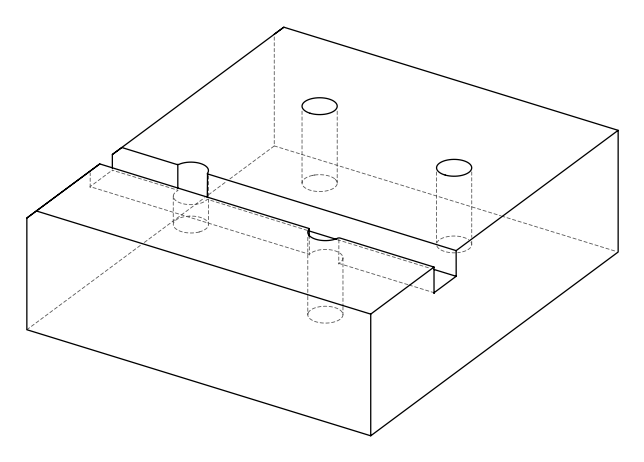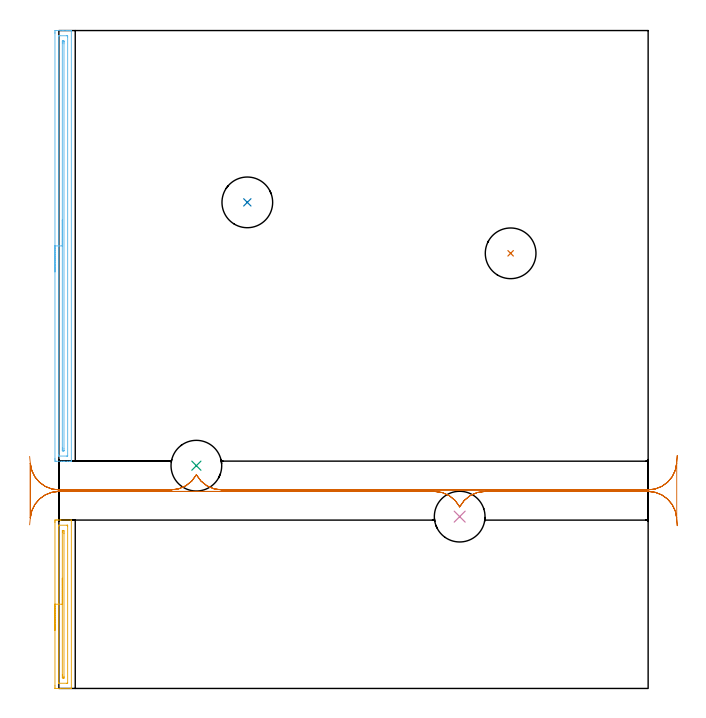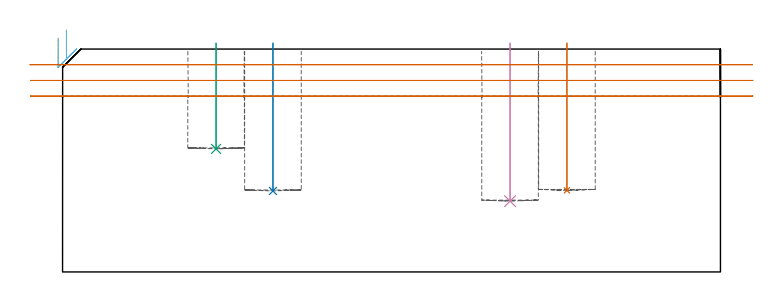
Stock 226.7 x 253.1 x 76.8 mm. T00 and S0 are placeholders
(PLAN: 7 operations, 2 tool changes, 10 min)
(1 INDEXABLE_INSERT_DRILL_BLIND_HOLE_FROM_SOLID | STEP1POCKET | NXT0302_010 | 0.2 min | 14466 mm3)
(2 INDEXABLE_INSERT_DRILL_BLIND_HOLE_FROM_SOLID_1 | STEP1POCKET_1 | NXT0302_010 | 0.21 min | 14525 mm3)
(3 INDEXABLE_INSERT_DRILL_BLIND_HOLE_FROM_SOLID_2 | STEP1POCKET_2 | NXT0302_010 | 0.15 min | 10198 mm3)
(4 INDEXABLE_INSERT_DRILL_BLIND_HOLE_FROM_SOLID_3 | STEP1POCKET_3 | NXT0302_010 | 0.22 min | 15570 mm3)
(5 AREA_MILL | FG_CHAMFER_SURFACE | UGT0205_001 | 1.72 min | 1368 mm3)
(6 AREA_MILL_1 | FG_CHAMFER_SURFACE_1 | UGT0205_001 | 4.14 min | 3371 mm3)
(7 MILL_RECTANGULAR_SLOT | SLOT_RECTANGULAR | UGT0201_105 | Follow Part, ap 5.5, ae 75% | 3.4 min | 77066 mm3)
(TOOL NXT0302_010 | Index. Insert Drill 19.5mm [880-D1950L25-05] | D19.5 PA176 FL98 Z2)
(TOOL UGT0205_001 | Chamfer Mill 20 x 3 x 45 deg. | D20 FL50 Z2)
(TOOL UGT0201_105 | End Mill 22 mm | D22 FL25 Z2)
(OP 1 INDEXABLE_INSERT_DRILL_BLIND_HOLE_FROM_SOLID)
G17 G21 G94 G90
T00 M6
G54
G17 G0 G90 X173.8 Y167.4 S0 M3
G43 Z86.8 H1
G94 G81 G98 Z28.1 F250. R78.8
G80
M5
M2
(OP 2 INDEXABLE_INSERT_DRILL_BLIND_HOLE_FROM_SOLID_1)
G17 G21 G94 G90
T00 M6
G54
G17 G0 G90 X72.5 Y187. S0 M3
G43 Z86.8 H1
G94 G81 G98 Z27.9 F250. R78.8
G80
M5
M2
(OP 3 INDEXABLE_INSERT_DRILL_BLIND_HOLE_FROM_SOLID_2)
G17 G21 G94 G90
T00 M6
G54
G17 G0 G90 X52.9 Y85.7 S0 M3
G43 Z86.8 H1
G94 G81 G98 Z42.4 F250. R78.8
G80
M5
M2
(OP 4 INDEXABLE_INSERT_DRILL_BLIND_HOLE_FROM_SOLID_3)
G17 G21 G94 G90
T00 M6
G54
G17 G0 G90 X154.2 Y66.1 S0 M3
G43 Z86.8 H1
G94 G81 G98 Z24.4 F250. R78.8
G80
M5
M2
(OP 5 AREA_MILL)
G17 G21 G94 G90
T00 M6
G54
G17 G0 G90 X-1.5 Y22.4 S1061 M3
G43 Z86.8 H0
Z80.5
G94 G1 Y22.438 Z79.628 F250.
Y22.552 Z78.764
Y22.741 Z77.912
Y23.003 Z77.08
Y23.337 Z76.274
Y23.74 Z75.5
Y24.209 Z74.764
Y24.74 Z74.072
Y25.329 Z73.429
Y25.972 Z72.84
Y26.664 Z72.308
Y27.4 Z71.84
Y28.174 Z71.437
Y28.98 Z71.103
Y29.812 Z70.841
Y30.664 Z70.652
Y31.528 Z70.538
Y32.4 Z70.5
Y63.899
X-1.499 Y64.288 Z70.501
X-1.492 Y64.777 Z70.503
X-1.49 Y64.793 Z70.505
X-1.004 Y64.8 Z70.991
X-0.631 Z71.364
X-0.119 Z71.874
X0.627 Z72.626
X0.765 Z72.763
X4.647 Y64.799 Z76.645
X4.795 Y64.79 Z76.793
X4.8 Y64.731 Z76.8
Y0.069
X4.795 Y0.01 Z76.793
X4.645 Y0. Z76.643
X0.627 Z72.626
X-0.119 Z71.874
X-1.24 Y0.003 Z70.755
X-1.49 Y0.007 Z70.505
X-1.492 Y0.023 Z70.503
X-1.499 Y0.512 Z70.501
X-1.5 Y1.009 Z70.5
Y32.4
X-0.086 Z71.914
Y62.516
X-0.084 Y62.729 Z71.916
X-0.081 Y62.781 Z71.919
X-0.08 Y62.787 Z71.92
X-0.058 Y62.791 Z71.942
X0.01 Y62.796 Z72.01
X0.199 Y62.799 Z72.199
X3.137 Y62.8 Z75.137
X3.288 Y62.797 Z75.288
X3.33 Y62.795 Z75.33
X3.369 Y62.791 Z75.369
X3.379 Y62.723 Z75.379
X3.385 Y62.551 Z75.385
Y62.516
X3.386 Y2.284 Z75.386
X3.384 Y2.071 Z75.384
X3.381 Y2.019 Z75.381
X3.38 Y2.013 Z75.38
X3.358 Y2.009 Z75.358
X3.29 Y2.004 Z75.29
X3.101 Y2.001 Z75.101
X0.163 Y2. Z72.163
X0.012 Y2.003 Z72.012
X-0.03 Y2.005 Z71.97
X-0.069 Y2.009 Z71.931
X-0.079 Y2.077 Z71.921
X-0.085 Y2.249 Z71.915
Y2.284
X-0.086 Y32.4 Z71.914
X1.328 Z73.328
X1.329 Y60.181 Z73.329
X1.333 Y60.745 Z73.333
X1.335 Y60.778 Z73.335
X1.358 Y60.79 Z73.358
X1.43 Y60.796 Z73.43
X1.54 Y60.799 Z73.54
X1.596 Z73.596
X1.65 Y60.793 Z73.65
X1.964 Y60.745 Z73.964
X1.969 Y60.426 Z73.969
X1.971 Y59.859 Z73.971
Y59.537
Y4.62
X1.967 Y4.055 Z73.967
X1.965 Y4.022 Z73.965
X1.942 Y4.01 Z73.942
X1.87 Y4.004 Z73.87
X1.76 Y4.001 Z73.76
X1.704 Z73.704
X1.65 Y4.007 Z73.65
X1.336 Y4.055 Z73.336
X1.331 Y4.374 Z73.331
X1.329 Y4.941 Z73.329
X1.328 Y5.263 Z73.328
Y32.4
Y33.272 Z73.367
Y34.137 Z73.48
Y34.988 Z73.669
Y35.82 Z73.932
Y36.626 Z74.265
Y37.4 Z74.668
Y38.136 Z75.137
Y38.828 Z75.668
Y39.471 Z76.257
Y40.06 Z76.901
Y40.592 Z77.593
Y41.06 Z78.328
Y41.463 Z79.102
Y41.797 Z79.908
Y42.059 Z80.74
Y42.248 Z81.592
Y42.362 Z82.457
Y42.4 Z83.328
G0 Z86.8
M5
M2
(OP 6 AREA_MILL_1)
G17 G21 G94 G90
T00 M6
G54
G17 G0 G90 X-1.5 Y160.25 S1061 M3
G43 Z86.8 H0
Z80.5
G94 G1 Y160.288 Z79.628 F250.
Y160.402 Z78.764
Y160.591 Z77.912
Y160.853 Z77.08
Y161.187 Z76.274
Y161.59 Z75.5
Y162.058 Z74.764
Y162.59 Z74.072
Y163.179 Z73.429
Y163.822 Z72.84
Y164.514 Z72.308
Y165.25 Z71.84
Y166.024 Z71.437
Y166.83 Z71.103
Y167.662 Z70.841
Y168.513 Z70.652
Y169.378 Z70.538
Y170.25 Z70.5
Y252.084
X-1.499 Y252.476 Z70.501
X-1.495 Y252.972 Z70.503
X-1.491 Y253.091 Z70.506
X-1.004 Y253.1 Z70.993
X1.65 Z73.645
X3.069 Z75.065
X3.419 Z75.414
X4.12 Z76.119
X4.407 Z76.407
X4.78 Y253.092 Z76.771
X4.797 Y253.09 Z76.788
X4.8 Y252.923 Z76.8
Y87.577
X4.797 Y87.408 Z76.788
X4.779 Y87.4 Z76.77
X4.407 Z76.407
X4.12 Z76.119
X3.419 Z75.414
X2.184 Z74.181
X1.65 Z73.645
X1.033 Z73.028
X-1.004 Y87.401 Z70.993
X-1.241 Y87.403 Z70.756
X-1.491 Y87.409 Z70.505
X-1.495 Y87.528 Z70.503
X-1.499 Y88.024 Z70.501
X-1.5 Y88.525 Z70.5
Y170.25
X-0.086 Z71.914
Y250.904
X-0.085 Y251.011 Z71.915
X-0.082 Y251.064 Z71.918
X-0.08 Y251.083 Z71.92
X-0.048 Y251.09 Z71.952
X0.359 Y251.099 Z72.359
X3.013 Z75.013
X3.261 Y251.095 Z75.261
X3.377 Y251.09 Z75.377
X3.385 Y250.723 Z75.385
X3.386 Y250.689 Z75.386
Y89.596
X3.385 Y89.489 Z75.385
X3.382 Y89.436 Z75.382
X3.38 Y89.417 Z75.38
X3.348 Y89.41 Z75.348
X2.94 Y89.401 Z74.94
X0.287 Z72.287
X0.039 Y89.405 Z72.039
X-0.077 Y89.41 Z71.923
X-0.085 Y89.777 Z71.915
X-0.086 Y89.811 Z71.914
Y170.25
X1.328 Z73.328
X1.329 Y248.332 Z73.329
X1.333 Y248.901 Z73.333
X1.335 Y249.062 Z73.335
X1.341 Y249.09 Z73.341
X1.388 Y249.095 Z73.388
X1.454 Y249.099 Z73.454
X1.65 Y249.097 Z73.65
X1.847 Y249.092 Z73.847
X1.965 Y249.086 Z73.965
X1.968 Y249.009 Z73.968
X1.97 Y248.901 Z73.97
X1.971 Y248.576 Z73.971
X1.972 Y248.007 Z73.972
X1.971 Y92.168 Z73.971
X1.967 Y91.599 Z73.967
X1.965 Y91.438 Z73.965
X1.959 Y91.41 Z73.959
X1.912 Y91.405 Z73.912
X1.846 Y91.401 Z73.846
X1.65 Y91.403 Z73.65
X1.453 Y91.408 Z73.453
X1.335 Y91.414 Z73.335
X1.332 Y91.491 Z73.332
X1.33 Y91.599 Z73.33
X1.329 Y91.923 Z73.329
X1.328 Y92.493 Z73.328
Y170.25
Y171.122 Z73.366
Y171.986 Z73.48
Y172.838 Z73.669
Y173.67 Z73.932
Y174.476 Z74.265
Y175.25 Z74.668
Y175.986 Z75.137
Y176.678 Z75.668
Y177.321 Z76.257
Y177.91 Z76.901
Y178.441 Z77.593
Y178.91 Z78.328
Y179.313 Z79.102
Y179.647 Z79.908
Y179.909 Z80.74
Y180.098 Z81.592
Y180.212 Z82.457
Y180.25 Z83.328
G0 Z86.8
M5
M2
(OP 7 MILL_RECTANGULAR_SLOT)
G17 G21 G94 G90
T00 M6
G54
G17 G0 G90 X-11.249 Y62.94 S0 M3
G43 Z86.8 H0
Z71.4
G94 G1 X-10.942 Y65.924 F250.
G2 X0. Y75.8 R11. F500.
G1 X144.436
G2 X154.2 Y69.866 R11.
X163.964 Y75.8 R11.
G1 X226.7
G2 X237.67 Y65.612 R11.
G1 X237.7
Y86.588
X237.67
G2 X226.7 Y76.4 R11.
G1 X62.602
G2 X52.9 Y82.217 R11.
X43.198 Y76.4 R11.
G1 X0.
G2 X-10.943 Y86.281 R11.
G1 X-11.248 Y89.266 F250.
G0 Z86.8
X237.891 Y89.58
Z66.
G1 X237.67 Y86.588
G2 X226.7 Y76.4 R11. F500.
G1 X62.602
G2 X52.9 Y82.217 R11.
X43.198 Y76.4 R11.
G1 X0.
G2 X-10.97 Y86.588 R11.
G1 X-11.
Y65.612
X-10.97
G2 X0. Y75.8 R11.
G1 X144.436
G2 X154.2 Y69.866 R11.
X163.964 Y75.8 R11.
G1 X226.7
G2 X237.67 Y65.612 R11.
G1 X237.891 Y62.62 F250.
G0 Y89.58 Z60.6
G1 X237.67 Y86.588
G2 X226.7 Y76.4 R11. F500.
G1 X62.602
G2 X52.9 Y82.217 R11.
X43.198 Y76.4 R11.
G1 X0.
G2 X-10.97 Y86.588 R11.
G1 X-11.
Y65.612
X-10.97
G2 X0. Y75.8 R11.
G1 X144.436
G2 X154.2 Y69.866 R11.
X163.964 Y75.8 R11.
G1 X226.7
G2 X237.67 Y65.612 R11.
G1 X237.891 Y62.62 F250.
G0 Z86.8
M5
M2
